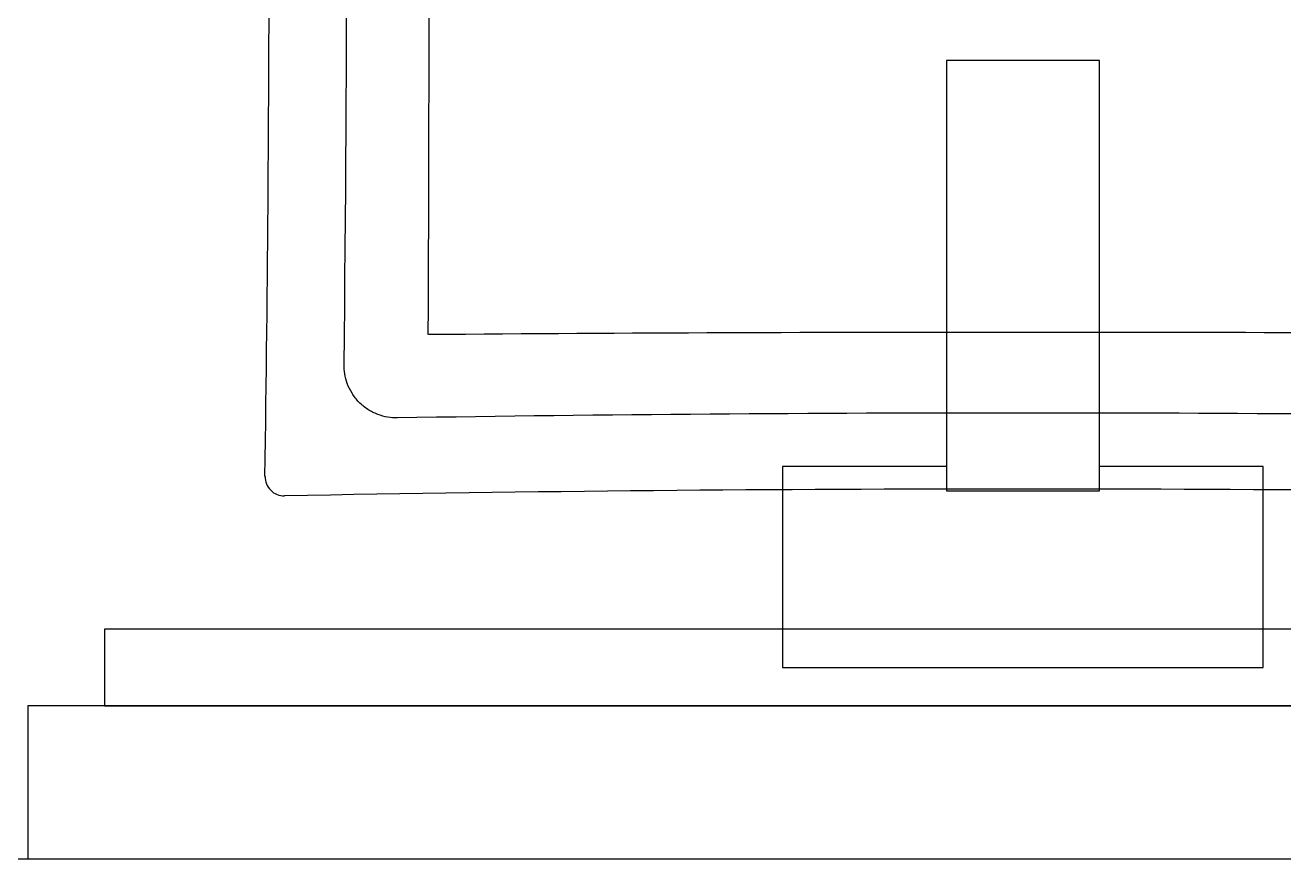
# Model space of a CAD drawing. Extents: x -13345 to 10098, y -1643 to 9113.
# Drawn here: x 6869.54 to 6885.98, y 2542.28 to 2553.17 of the extents above; entities that cross this region are included whole.
import ezdxf

# ---------------------------------------------------------------- set-up
doc = ezdxf.new("R2010")
doc.units = 0
doc.header["$LTSCALE"] = 192
doc.header["$MEASUREMENT"] = 0
doc.layers.get('0').update_dxf_attribs({"linetype": 'CONTINUOUS'})
doc.layers.add('ARCH-WALLS-INTERIOR', color=1, linetype='CONTINUOUS')
doc.layers.add('UTILITIES-PLUMB', color=2, linetype='CONTINUOUS')
doc.styles.get("Standard").update_dxf_attribs({"font": 'txt.shx', "width": 0.75})

# ---------------------------------------------------------------- blocks, each defined once
blk = doc.blocks.new('fh lav')
at = {"layer": 'UTILITIES-PLUMB'}
for p, q in [((231.085, -1002.543), (231.085, -1002.543)), ((231.339, -1002.797), (231.339, -1002.797))]:
    blk.add_line(p, q, dxfattribs=at)
for centre, radius, start, end in [((221.44, -479.672), 522.96, 268.94329, 271.05671), ((231.089, -1002.793), 0.25, 359.1635, 91.0482), ((742.876, -1010.341), 511.592, 179.15504, 180.84496), ((221.44, -478.892), 524.733, 269.10797, 270.89203), ((750.452, -1010.341), 520.181, 179.32964, 180.67036), ((221.441, -9.091), 995.588, 269.553035, 270.446838), ((1599.803, -1010.341), 1370.609, 179.762079, 180.237947)]:
    blk.add_arc(centre, radius, start, end, dxfattribs=at)
at = {"layer": 'UTILITIES-PLUMB', "start_tangent": (0.999878, 0.015627), "end_tangent": (-0.011725, -0.999931)}
blk.add_spline([(229.609, -1003.561), (229.734, -1003.57), (229.867, -1003.607), (229.997, -1003.673), (230.112, -1003.768), (230.202, -1003.883), (230.264, -1004.01), (230.297, -1004.138), (230.306, -1004.255)], degree=3, dxfattribs=at)
at = {"layer": 'UTILITIES-PLUMB', "flags": 8}
for tag, p in [('MODELNUMBER', (221.441, -1010.341)), ('TRADENAME', (221.441, -1010.343)), ('PRODUCTS', (221.441, -1010.344)), ('MATERIAL', (221.441, -1010.346))]:
    blk.add_attdef(tag, p, '', height=0.001, dxfattribs=at)

msp = doc.modelspace()

# ---------------------------------------------------------------- linework, layer by layer
at = {"layer": 'ARCH-WALLS-INTERIOR'}
msp.add_line((6705.069, 2542.277), (6934.069, 2542.277), dxfattribs=at)
msp.add_lwpolyline([(6869.574, 2542.277), (6895.574, 2542.277), (6895.574, 2544.277), (6869.574, 2544.277)], close=True, dxfattribs=at)
at = {"layer": 'UTILITIES-PLUMB'}
for points in [[(6883.574, 2552.708), (6881.574, 2552.708), (6881.574, 2547.083), (6883.574, 2547.083)], [(6870.574, 2544.277), (6894.574, 2544.277), (6894.574, 2545.277), (6870.574, 2545.277)]]:
    msp.add_lwpolyline(points, close=True, dxfattribs=at)
msp.add_lwpolyline([(6881.574, 2547.402), (6879.433, 2547.402), (6879.433, 2544.777), (6885.714, 2544.777), (6885.714, 2547.402), (6883.574, 2547.402)], dxfattribs=at)

# ---------------------------------------------------------------- block references
at = {"rotation": 180}
msp.add_blockref('fh lav', (7104.011, 1544.476), dxfattribs=at)

doc.saveas('drawing.dxf')
